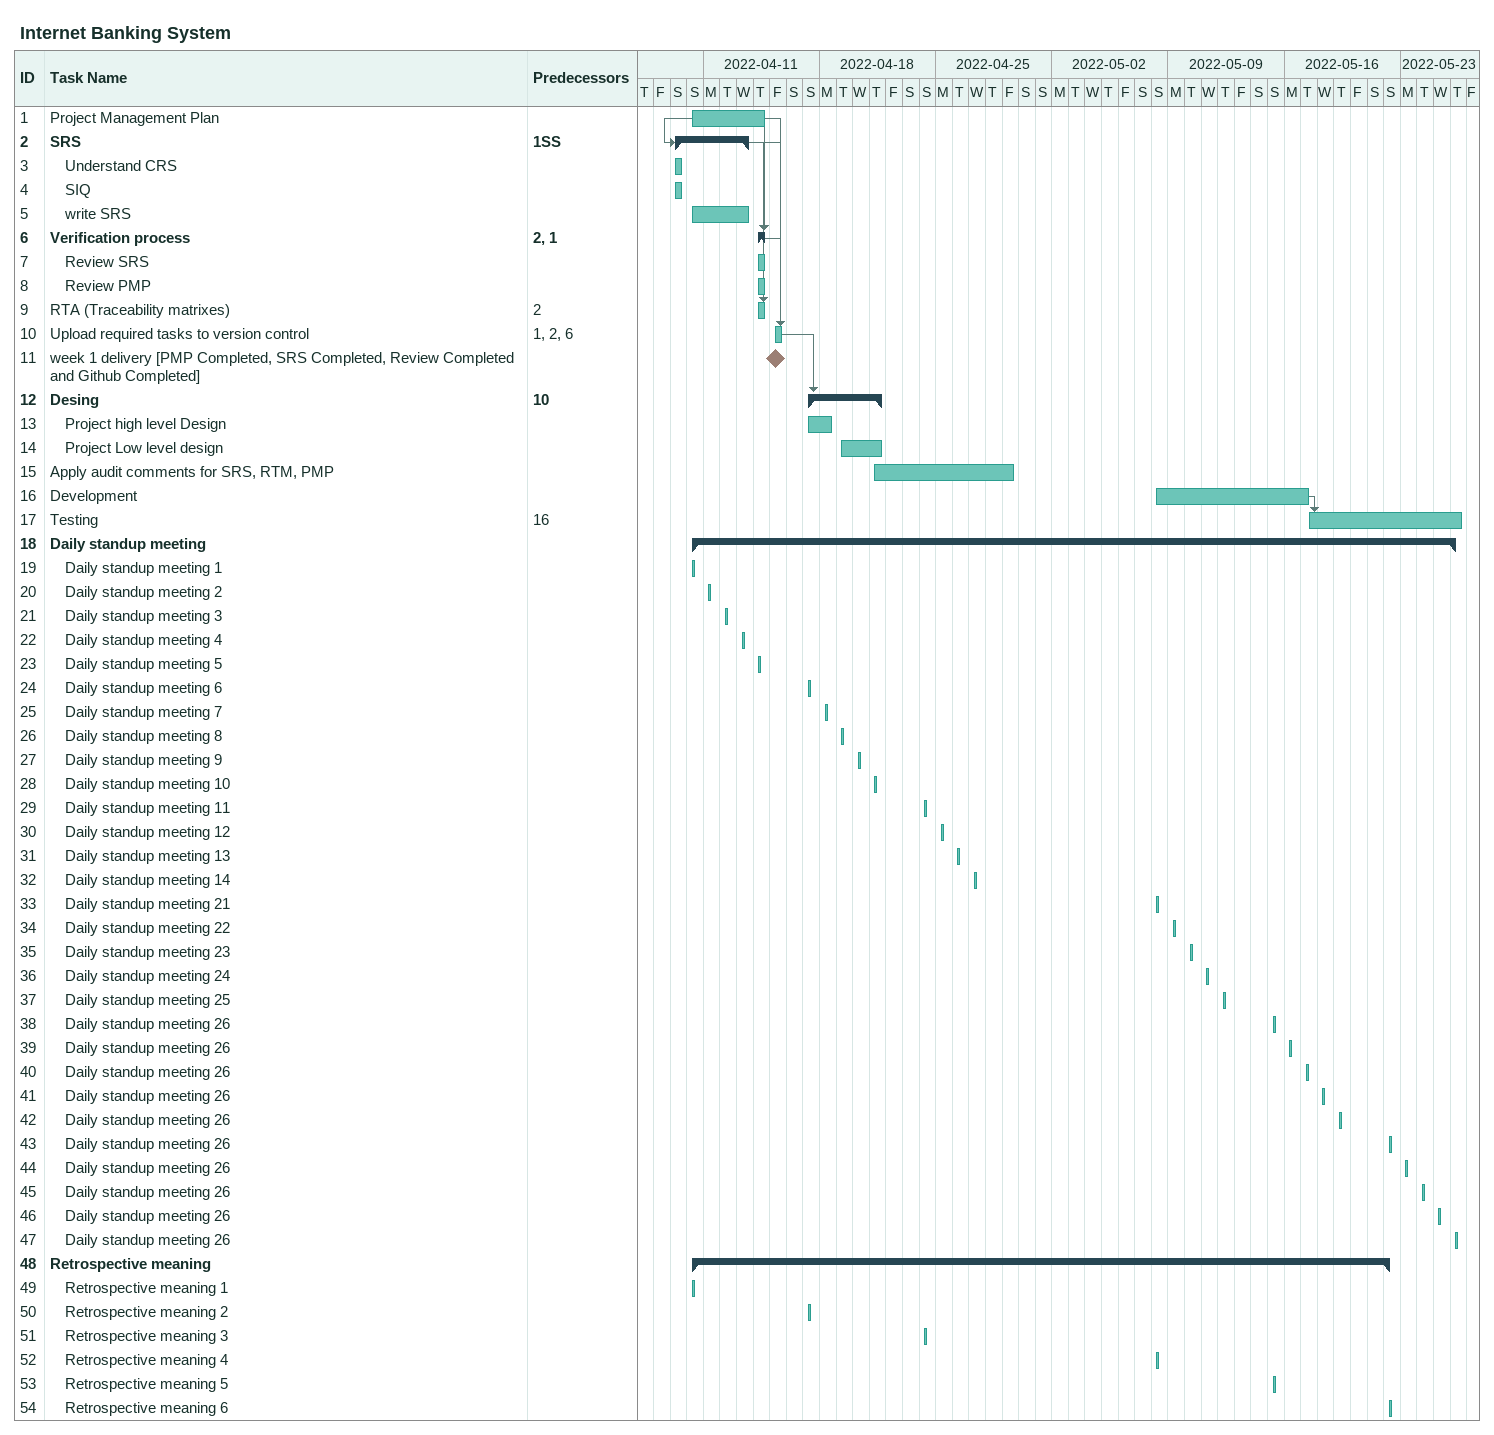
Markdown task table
Internet Banking System

| ID | Level | Task | Start | Finish | Predecessors |
|---|---|---|---|---|---|
| 1 | 1 | Project Management Plan | 2022-04-10 | 2022-04-14 |  |
| 2 | 1 | **SRS** | 2022-04-09 | 2022-04-13 | 1SS |
| 3 | 2 | Understand CRS | 2022-04-09 | 2022-04-09 |  |
| 4 | 2 | SIQ | 2022-04-09 | 2022-04-09 |  |
| 5 | 2 | write SRS | 2022-04-10 | 2022-04-13 |  |
| 6 | 1 | **Verification process** | 2022-04-14 | 2022-04-14 | 2, 1 |
| 7 | 2 | Review SRS | 2022-04-14 | 2022-04-14 |  |
| 8 | 2 | Review PMP | 2022-04-14 | 2022-04-14 |  |
| 9 | 1 | RTA (Traceability matrixes) | 2022-04-14 | 2022-04-14 | 2 |
| 10 | 1 | Upload required tasks to version control | 2022-04-15 | 2022-04-15 | 1, 2, 6 |
| 11 | 1 | week 1 delivery [PMP Completed, SRS Completed, Review Completed and Github Completed] (milestone) | 2022-04-15 | 2022-04-15 |  |
| 12 | 1 | **Desing** | 2022-04-17 | 2022-04-21 | 10 |
| 13 | 2 | Project high level Design | 2022-04-17 | 2022-04-18 |  |
| 14 | 2 | Project Low level design | 2022-04-19 | 2022-04-21 |  |
| 15 | 1 | Apply audit comments for SRS, RTM, PMP | 2022-04-21 | 2022-04-29 |  |
| 16 | 1 | Development | 2022-05-08 | 2022-05-17 |  |
| 17 | 1 | Testing | 2022-05-17 | 2022-05-26 | 16 |
| 18 | 1 | **Daily standup meeting** | 2022-04-10 | 2022-05-26 |  |
| 19 | 2 | Daily standup meeting 1 | 2022-04-10 | 2022-04-10 |  |
| 20 | 2 | Daily standup meeting 2 | 2022-04-11 | 2022-04-11 |  |
| 21 | 2 | Daily standup meeting 3 | 2022-04-12 | 2022-04-12 |  |
| 22 | 2 | Daily standup meeting 4 | 2022-04-13 | 2022-04-13 |  |
| 23 | 2 | Daily standup meeting 5 | 2022-04-14 | 2022-04-14 |  |
| 24 | 2 | Daily standup meeting 6 | 2022-04-17 | 2022-04-17 |  |
| 25 | 2 | Daily standup meeting 7 | 2022-04-18 | 2022-04-18 |  |
| 26 | 2 | Daily standup meeting 8 | 2022-04-19 | 2022-04-19 |  |
| 27 | 2 | Daily standup meeting 9 | 2022-04-20 | 2022-04-20 |  |
| 28 | 2 | Daily standup meeting 10 | 2022-04-21 | 2022-04-21 |  |
| 29 | 2 | Daily standup meeting 11 | 2022-04-24 | 2022-04-24 |  |
| 30 | 2 | Daily standup meeting 12 | 2022-04-25 | 2022-04-25 |  |
| 31 | 2 | Daily standup meeting 13 | 2022-04-26 | 2022-04-26 |  |
| 32 | 2 | Daily standup meeting 14 | 2022-04-27 | 2022-04-27 |  |
| 33 | 2 | Daily standup meeting 21 | 2022-05-08 | 2022-05-08 |  |
| 34 | 2 | Daily standup meeting 22 | 2022-05-09 | 2022-05-09 |  |
| 35 | 2 | Daily standup meeting 23 | 2022-05-10 | 2022-05-10 |  |
| 36 | 2 | Daily standup meeting 24 | 2022-05-11 | 2022-05-11 |  |
| 37 | 2 | Daily standup meeting 25 | 2022-05-12 | 2022-05-12 |  |
| 38 | 2 | Daily standup meeting 26 | 2022-05-15 | 2022-05-15 |  |
| 39 | 2 | Daily standup meeting 26 | 2022-05-16 | 2022-05-16 |  |
| 40 | 2 | Daily standup meeting 26 | 2022-05-17 | 2022-05-17 |  |
| 41 | 2 | Daily standup meeting 26 | 2022-05-18 | 2022-05-18 |  |
| 42 | 2 | Daily standup meeting 26 | 2022-05-19 | 2022-05-19 |  |
| 43 | 2 | Daily standup meeting 26 | 2022-05-22 | 2022-05-22 |  |
| 44 | 2 | Daily standup meeting 26 | 2022-05-23 | 2022-05-23 |  |
| 45 | 2 | Daily standup meeting 26 | 2022-05-24 | 2022-05-24 |  |
| 46 | 2 | Daily standup meeting 26 | 2022-05-25 | 2022-05-25 |  |
| 47 | 2 | Daily standup meeting 26 | 2022-05-26 | 2022-05-26 |  |
| 48 | 1 | **Retrospective meaning** | 2022-04-10 | 2022-05-22 |  |
| 49 | 2 | Retrospective meaning 1 | 2022-04-10 | 2022-04-10 |  |
| 50 | 2 | Retrospective meaning 2 | 2022-04-17 | 2022-04-17 |  |
| 51 | 2 | Retrospective meaning 3 | 2022-04-24 | 2022-04-24 |  |
| 52 | 2 | Retrospective meaning 4 | 2022-05-08 | 2022-05-08 |  |
| 53 | 2 | Retrospective meaning 5 | 2022-05-15 | 2022-05-15 |  |
| 54 | 2 | Retrospective meaning 6 | 2022-05-22 | 2022-05-22 |  |
